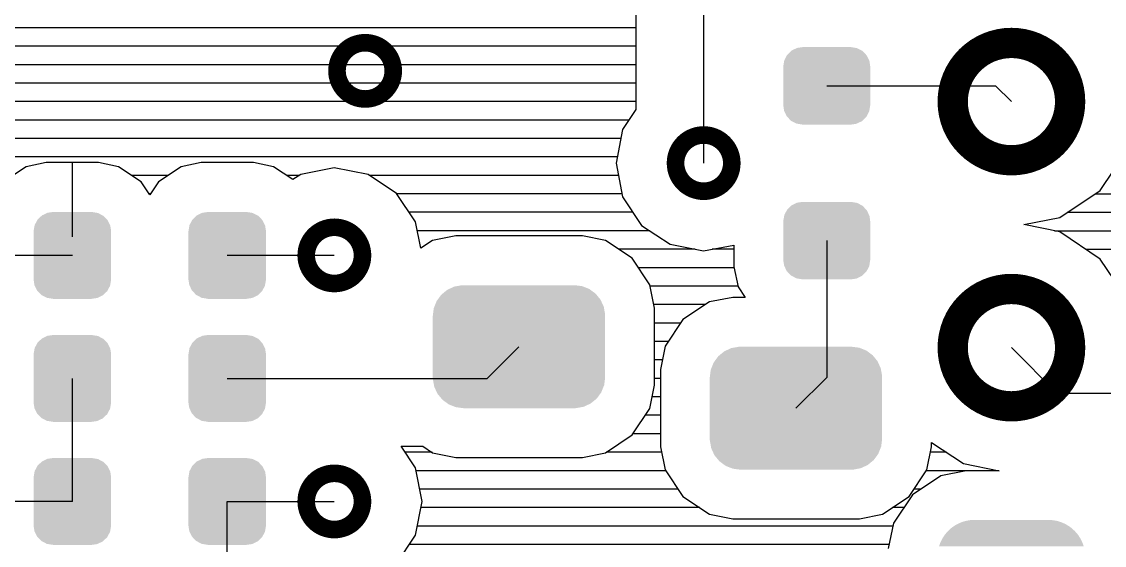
# Model space of a CAD drawing. Extents: x 295 to 953, y 10 to 290.
# Drawn here: x 701.95 to 724.29, y 153.55 to 164.36 of the extents above; entities that cross this region are included whole.
import ezdxf

# ---------------------------------------------------------------- set-up
doc = ezdxf.new("R2010")
doc.units = 0
doc.header["$LTSCALE"] = 5
doc.header["$MEASUREMENT"] = 0
doc.layers.get('0').update_dxf_attribs({"linetype": 'CONTINUOUS', "lineweight": 25})

msp = doc.modelspace()

# ---------------------------------------------------------------- linework, layer by layer
for p, q in [((716.022, 166.19), (716.022, 161.44)), ((714.625, 164.686), (714.625, 162.547)), ((714.625, 164.234), (679.258, 164.234)), ((714.625, 163.853), (679.258, 163.853)), ((714.625, 163.472), (679.258, 163.472)), ((714.625, 163.091), (679.258, 163.091)), ((718.562, 163.035), (722.047, 163.035)), ((722.047, 163.035), (722.372, 162.71)), ((714.625, 162.71), (679.248, 162.71)), ((714.625, 162.547), (714.351, 162.131)), ((714.478, 162.329), (679.172, 162.329)), ((714.351, 162.131), (714.214, 161.44)), ((714.315, 161.948), (686.939, 161.948)), ((714.239, 161.567), (687.508, 161.567)), ((724.206, 160.876), (724.765, 161.714)), ((702.042, 161.364), (701.575, 161.054)), ((702.453, 161.45), (702.042, 161.364)), ((703.535, 161.45), (702.453, 161.45)), ((702.997, 159.916), (702.997, 161.45)), ((703.947, 161.364), (703.535, 161.45)), ((704.414, 161.054), (703.947, 161.364)), ((705.242, 161.364), (704.775, 161.054)), ((705.654, 161.45), (705.242, 161.364)), ((706.736, 161.45), (705.654, 161.45)), ((707.147, 161.364), (706.736, 161.45)), ((707.549, 161.1), (707.147, 161.364)), ((708.402, 161.343), (707.711, 161.206)), ((709.098, 161.206), (708.402, 161.343)), ((714.214, 161.44), (714.351, 160.744)), ((704.968, 161.186), (704.221, 161.186)), ((707.676, 161.186), (707.422, 161.186)), ((707.711, 161.206), (707.549, 161.1)), ((709.687, 160.815), (709.098, 161.206)), ((714.264, 161.186), (709.134, 161.186)), ((704.592, 160.785), (704.414, 161.054)), ((704.775, 161.054), (704.592, 160.785)), ((723.368, 160.317), (724.206, 160.876)), ((704.607, 160.805), (704.582, 160.805)), ((710.079, 160.226), (709.687, 160.815)), ((714.341, 160.805), (709.692, 160.805)), ((714.351, 160.744), (714.742, 160.155)), ((726.406, 160.8), (724.094, 160.8)), ((714.564, 160.424), (709.952, 160.424)), ((726.329, 160.419), (723.525, 160.419)), ((710.185, 159.682), (710.079, 160.226)), ((722.626, 160.17), (723.368, 160.317)), ((714.915, 160.043), (710.114, 160.043)), ((714.742, 160.155), (715.331, 159.764)), ((723.368, 160.018), (722.626, 160.17)), ((726.304, 160.038), (723.261, 160.038)), ((724.206, 159.459), (723.368, 160.018)), ((710.429, 159.845), (710.185, 159.682)), ((710.907, 159.936), (710.429, 159.845)), ((713.523, 159.936), (710.907, 159.936)), ((714, 159.845), (713.523, 159.936)), ((714.549, 159.479), (714, 159.845)), ((715.331, 159.764), (716.022, 159.626)), ((716.022, 159.626), (716.647, 159.748)), ((716.647, 159.748), (716.647, 159.296)), ((718.562, 159.84), (718.562, 157.015)), ((702.997, 159.535), (696.972, 159.535)), ((702.616, 159.535), (701.178, 159.535)), ((708.402, 159.535), (706.192, 159.535)), ((715.849, 159.662), (714.275, 159.662)), ((716.647, 159.662), (716.2, 159.662)), ((726.38, 159.657), (723.906, 159.657)), ((714.915, 158.93), (714.549, 159.479)), ((716.652, 159.281), (714.681, 159.281)), ((716.647, 159.296), (716.733, 158.885)), ((724.765, 158.621), (724.206, 159.459)), ((715.006, 158.448), (714.915, 158.93)), ((716.728, 158.9), (714.92, 158.9)), ((716.733, 158.885), (716.876, 158.666)), ((716.622, 158.666), (716.144, 158.575)), ((716.876, 158.666), (716.622, 158.666)), ((716.058, 158.519), (714.996, 158.519)), ((715.006, 156.853), (715.006, 158.448)), ((716.144, 158.575), (715.595, 158.209)), ((715.595, 158.209), (715.23, 157.66)), ((715.55, 158.138), (715.006, 158.138)), ((715.296, 157.757), (715.006, 157.757)), ((711.557, 156.995), (712.212, 157.65)), ((715.23, 157.66), (715.133, 157.178)), ((723.317, 156.685), (722.372, 157.63)), ((715.174, 157.376), (715.006, 157.376)), ((715.133, 157.178), (715.133, 155.583)), ((702.997, 154.455), (702.997, 156.995)), ((706.192, 156.995), (711.557, 156.995)), ((714.915, 156.375), (715.006, 156.853)), ((715.133, 156.995), (715.006, 156.995)), ((718.562, 157.015), (717.927, 156.38)), ((715.133, 156.614), (714.96, 156.614)), ((725.547, 156.685), (723.317, 156.685)), ((714.549, 155.827), (714.915, 156.375)), ((715.133, 156.233), (714.818, 156.233)), ((714, 155.461), (714.549, 155.827)), ((715.133, 155.852), (714.564, 155.852)), ((710.079, 155.146), (709.779, 155.598)), ((709.779, 155.598), (710.226, 155.598)), ((710.226, 155.598), (710.429, 155.461)), ((715.133, 155.583), (715.23, 155.105)), ((720.63, 155.105), (720.721, 155.583)), ((720.721, 155.583), (720.721, 155.674)), ((720.721, 155.674), (721.382, 155.237)), ((710.419, 155.471), (709.865, 155.471)), ((710.429, 155.461), (710.907, 155.364)), ((710.907, 155.364), (713.523, 155.364)), ((713.523, 155.364), (714, 155.461)), ((715.159, 155.471), (714.01, 155.471)), ((721.036, 155.471), (720.701, 155.471)), ((710.216, 154.455), (710.079, 155.146)), ((715.24, 155.09), (710.089, 155.09)), ((715.23, 155.105), (715.595, 154.557)), ((720.264, 154.557), (720.63, 155.105)), ((722.123, 155.09), (720.62, 155.09)), ((721.437, 155.09), (720.919, 154.983)), ((721.382, 155.237), (722.123, 155.09)), ((722.123, 155.09), (721.437, 155.09)), ((720.919, 154.983), (720.33, 154.592)), ((715.499, 154.709), (710.165, 154.709)), ((720.33, 154.592), (719.939, 154.003)), ((720.503, 154.709), (720.36, 154.709)), ((702.997, 154.455), (701.417, 154.455)), ((706.192, 151.915), (706.192, 154.455)), ((706.192, 154.455), (708.402, 154.455)), ((710.079, 153.759), (710.216, 154.455)), ((715.595, 154.557), (716.144, 154.191)), ((719.715, 154.191), (720.264, 154.557)), ((715.941, 154.328), (710.19, 154.328)), ((716.144, 154.191), (716.622, 154.094)), ((719.238, 154.094), (719.715, 154.191)), ((720.152, 154.328), (719.918, 154.328)), ((719.929, 153.947), (710.114, 153.947)), ((716.622, 154.094), (719.238, 154.094)), ((719.939, 154.003), (719.832, 153.485)), ((709.687, 153.17), (710.079, 153.759)), ((719.852, 153.566), (709.952, 153.566))]:
    msp.add_line(p, q)
for points, const_width in [([(723.584, 162.71, -1), (721.161, 162.71, -1)], 0.625), ([(709.618, 163.345, -1), (708.457, 163.345, -1)], 0.363), ([(716.603, 161.44, -1), (715.442, 161.44, -1)], 0.363), ([(708.983, 159.535, -1), (707.822, 159.535, -1)], 0.363), ([(723.584, 157.63, -1), (721.161, 157.63, -1)], 0.625), ([(708.983, 154.455, -1), (707.822, 154.455, -1)], 0.363)]:
    msp.add_lwpolyline(points, format="xyb", close=True, dxfattribs=dict(const_width=const_width))
for points in [[(719.377, 163.674), (719.3, 163.755), (717.744, 163.674), (717.827, 163.755)], [(719.3, 163.755), (719.285, 163.763), (717.827, 163.755), (717.835, 163.763)], [(719.285, 163.763), (719.188, 163.814), (717.835, 163.763), (717.941, 163.814)], [(719.188, 163.814), (719.163, 163.818), (717.941, 163.814), (717.949, 163.818)], [(719.163, 163.818), (719.062, 163.835), (717.949, 163.818), (718.062, 163.835)], [(719.459, 163.436), (719.443, 163.549), (717.665, 163.436), (717.684, 163.549)], [(719.443, 163.549), (719.436, 163.562), (717.684, 163.549), (717.686, 163.562)], [(719.436, 163.562), (719.388, 163.663), (717.686, 163.562), (717.739, 163.663)], [(719.388, 163.663), (719.377, 163.674), (717.739, 163.663), (717.744, 163.674)], [(719.461, 162.634), (719.461, 163.436), (717.663, 162.634), (717.663, 163.436)], [(719.441, 162.521), (719.459, 162.634), (717.682, 162.521), (717.665, 162.634)], [(719.439, 162.509), (719.441, 162.521), (717.688, 162.509), (717.682, 162.521)], [(719.386, 162.407), (719.439, 162.509), (717.736, 162.407), (717.688, 162.509)], [(719.38, 162.396), (719.386, 162.407), (717.747, 162.396), (717.736, 162.407)], [(719.297, 162.315), (719.38, 162.396), (717.824, 162.315), (717.747, 162.396)], [(719.289, 162.307), (719.297, 162.315), (717.839, 162.307), (717.824, 162.315)], [(719.183, 162.256), (719.289, 162.307), (717.937, 162.256), (717.839, 162.307)], [(719.175, 162.252), (719.183, 162.256), (717.961, 162.252), (717.937, 162.256)], [(719.062, 162.235), (719.175, 162.252), (718.062, 162.235), (717.961, 162.252)], [(719.188, 160.619), (719.163, 160.623), (717.941, 160.619), (717.949, 160.623)], [(719.163, 160.623), (719.062, 160.64), (717.949, 160.623), (718.062, 160.64)], [(703.62, 160.36), (703.524, 160.411), (702.369, 160.36), (702.475, 160.411)], [(703.524, 160.411), (703.498, 160.415), (702.475, 160.411), (702.484, 160.415)], [(703.498, 160.415), (703.398, 160.431), (702.484, 160.415), (702.596, 160.431)], [(703.398, 160.431), (703.398, 160.434), (702.596, 160.431), (702.596, 160.434)], [(706.816, 160.36), (706.719, 160.411), (705.565, 160.36), (705.67, 160.411)], [(706.719, 160.411), (706.693, 160.415), (705.67, 160.411), (705.679, 160.415)], [(706.693, 160.415), (706.594, 160.431), (705.679, 160.415), (705.791, 160.431)], [(706.594, 160.431), (706.594, 160.434), (705.791, 160.431), (705.791, 160.434)], [(719.436, 160.366), (719.388, 160.468), (717.686, 160.366), (717.739, 160.468)], [(719.388, 160.468), (719.377, 160.479), (717.739, 160.468), (717.744, 160.479)], [(719.377, 160.479), (719.3, 160.56), (717.744, 160.479), (717.827, 160.56)], [(719.3, 160.56), (719.285, 160.568), (717.827, 160.56), (717.835, 160.568)], [(719.285, 160.568), (719.188, 160.619), (717.835, 160.568), (717.941, 160.619)], [(703.774, 160.16), (703.725, 160.261), (702.218, 160.16), (702.272, 160.261)], [(703.725, 160.261), (703.714, 160.273), (702.272, 160.261), (702.278, 160.273)], [(703.714, 160.273), (703.636, 160.352), (702.278, 160.273), (702.361, 160.352)], [(703.636, 160.352), (703.62, 160.36), (702.361, 160.352), (702.369, 160.36)], [(706.969, 160.16), (706.92, 160.261), (705.413, 160.16), (705.467, 160.261)], [(706.92, 160.261), (706.909, 160.273), (705.467, 160.261), (705.473, 160.273)], [(706.909, 160.273), (706.832, 160.352), (705.473, 160.273), (705.556, 160.352)], [(706.832, 160.352), (706.816, 160.36), (705.556, 160.352), (705.565, 160.36)], [(719.461, 159.438), (719.461, 160.241), (717.663, 159.438), (717.663, 160.241)], [(719.459, 160.241), (719.443, 160.354), (717.665, 160.241), (717.684, 160.354)], [(719.443, 160.354), (719.436, 160.366), (717.684, 160.354), (717.686, 160.366)], [(703.797, 160.035), (703.78, 160.147), (702.197, 160.035), (702.216, 160.147)], [(703.797, 160.033), (703.797, 160.035), (702.197, 160.033), (702.197, 160.035)], [(703.797, 159.037), (703.797, 160.033), (702.197, 159.037), (702.197, 160.033)], [(703.78, 160.147), (703.774, 160.16), (702.216, 160.147), (702.218, 160.16)], [(706.992, 160.035), (706.975, 160.147), (705.392, 160.035), (705.411, 160.147)], [(706.992, 160.033), (706.992, 160.035), (705.392, 160.033), (705.392, 160.035)], [(706.992, 159.037), (706.992, 160.033), (705.392, 159.037), (705.392, 160.033)], [(706.975, 160.147), (706.969, 160.16), (705.411, 160.147), (705.413, 160.16)], [(719.441, 159.326), (719.459, 159.438), (717.682, 159.326), (717.665, 159.438)], [(719.439, 159.313), (719.441, 159.326), (717.688, 159.313), (717.682, 159.326)], [(719.386, 159.211), (719.439, 159.313), (717.736, 159.211), (717.688, 159.313)], [(719.38, 159.201), (719.386, 159.211), (717.747, 159.201), (717.736, 159.211)], [(719.297, 159.12), (719.38, 159.201), (717.824, 159.12), (717.747, 159.201)], [(719.289, 159.112), (719.297, 159.12), (717.839, 159.112), (717.824, 159.12)], [(719.183, 159.061), (719.289, 159.112), (717.937, 159.061), (717.839, 159.112)], [(719.175, 159.057), (719.183, 159.061), (717.961, 159.057), (717.937, 159.061)], [(719.062, 159.04), (719.175, 159.057), (718.062, 159.04), (717.961, 159.057)], [(703.797, 159.035), (703.797, 159.037), (702.197, 159.035), (702.197, 159.037)], [(703.778, 158.923), (703.797, 159.035), (702.214, 158.923), (702.197, 159.035)], [(703.776, 158.91), (703.778, 158.923), (702.22, 158.91), (702.214, 158.923)], [(703.722, 158.809), (703.776, 158.91), (702.269, 158.809), (702.22, 158.91)], [(706.992, 159.035), (706.992, 159.037), (705.392, 159.035), (705.392, 159.037)], [(706.973, 158.923), (706.992, 159.035), (705.409, 158.923), (705.392, 159.035)], [(706.971, 158.91), (706.973, 158.923), (705.416, 158.91), (705.409, 158.923)], [(706.918, 158.809), (706.971, 158.91), (705.465, 158.809), (705.416, 158.91)], [(713.686, 158.824), (713.663, 158.841), (710.733, 158.824), (710.769, 158.841)], [(713.663, 158.841), (713.537, 158.891), (710.769, 158.841), (710.878, 158.891)], [(713.537, 158.891), (713.514, 158.9), (710.878, 158.891), (710.929, 158.9)], [(713.514, 158.9), (713.362, 158.919), (710.929, 158.9), (711.036, 158.919)], [(713.362, 158.919), (713.355, 158.92), (711.036, 158.919), (711.069, 158.92)], [(703.716, 158.797), (703.722, 158.809), (702.28, 158.797), (702.269, 158.809)], [(703.633, 158.718), (703.716, 158.797), (702.358, 158.718), (702.28, 158.797)], [(703.625, 158.71), (703.633, 158.718), (702.374, 158.71), (702.358, 158.718)], [(703.519, 158.659), (703.625, 158.71), (702.47, 158.659), (702.374, 158.71)], [(703.51, 158.655), (703.519, 158.659), (702.496, 158.655), (702.47, 158.659)], [(703.398, 158.639), (703.51, 158.655), (702.596, 158.639), (702.496, 158.655)], [(703.398, 158.636), (703.398, 158.639), (702.596, 158.636), (702.596, 158.639)], [(706.912, 158.797), (706.918, 158.809), (705.476, 158.797), (705.465, 158.809)], [(706.829, 158.718), (706.912, 158.797), (705.553, 158.718), (705.476, 158.797)], [(706.82, 158.71), (706.829, 158.718), (705.569, 158.71), (705.553, 158.718)], [(706.714, 158.659), (706.82, 158.71), (705.666, 158.659), (705.569, 158.71)], [(706.705, 158.655), (706.714, 158.659), (705.692, 158.655), (705.666, 158.659)], [(706.594, 158.639), (706.705, 158.655), (705.791, 158.639), (705.692, 158.655)], [(706.594, 158.636), (706.594, 158.639), (705.791, 158.636), (705.791, 158.639)], [(713.907, 158.593), (713.894, 158.622), (710.514, 158.593), (710.535, 158.622)], [(713.894, 158.622), (713.811, 158.723), (710.535, 158.622), (710.609, 158.723)], [(713.811, 158.723), (713.792, 158.746), (710.609, 158.723), (710.637, 158.746)], [(713.792, 158.746), (713.686, 158.824), (710.637, 158.746), (710.733, 158.824)], [(713.989, 158.318), (713.967, 158.444), (710.438, 158.318), (710.454, 158.444)], [(713.967, 158.444), (713.961, 158.476), (710.454, 158.444), (710.467, 158.476)], [(713.961, 158.476), (713.907, 158.593), (710.467, 158.476), (710.514, 158.593)], [(713.99, 158.285), (713.989, 158.318), (710.434, 158.285), (710.438, 158.318)], [(713.99, 157.015), (713.99, 158.285), (710.434, 157.015), (710.434, 158.285)], [(703.774, 157.62), (703.725, 157.721), (702.218, 157.62), (702.272, 157.721)], [(703.725, 157.721), (703.714, 157.733), (702.272, 157.721), (702.278, 157.733)], [(703.714, 157.733), (703.636, 157.812), (702.278, 157.733), (702.361, 157.812)], [(703.636, 157.812), (703.62, 157.82), (702.361, 157.812), (702.369, 157.82)], [(703.62, 157.82), (703.524, 157.871), (702.369, 157.82), (702.475, 157.871)], [(703.524, 157.871), (703.498, 157.875), (702.475, 157.871), (702.484, 157.875)], [(703.498, 157.875), (703.398, 157.891), (702.484, 157.875), (702.596, 157.891)], [(703.398, 157.891), (703.398, 157.894), (702.596, 157.891), (702.596, 157.894)], [(706.969, 157.62), (706.92, 157.721), (705.413, 157.62), (705.467, 157.721)], [(706.92, 157.721), (706.909, 157.733), (705.467, 157.721), (705.473, 157.733)], [(706.909, 157.733), (706.832, 157.812), (705.473, 157.733), (705.556, 157.812)], [(706.832, 157.812), (706.816, 157.82), (705.556, 157.812), (705.565, 157.82)], [(706.816, 157.82), (706.719, 157.871), (705.565, 157.82), (705.67, 157.871)], [(706.719, 157.871), (706.693, 157.875), (705.67, 157.871), (705.679, 157.875)], [(706.693, 157.875), (706.594, 157.891), (705.679, 157.875), (705.791, 157.891)], [(706.594, 157.891), (706.594, 157.894), (705.791, 157.891), (705.791, 157.894)], [(703.797, 157.495), (703.78, 157.607), (702.197, 157.495), (702.216, 157.607)], [(703.797, 157.493), (703.797, 157.495), (702.197, 157.493), (702.197, 157.495)], [(703.797, 156.497), (703.797, 157.493), (702.197, 156.497), (702.197, 157.493)], [(703.78, 157.607), (703.774, 157.62), (702.216, 157.607), (702.218, 157.62)], [(706.992, 157.495), (706.975, 157.607), (705.392, 157.495), (705.411, 157.607)], [(706.992, 157.493), (706.992, 157.495), (705.392, 157.493), (705.392, 157.495)], [(706.992, 156.497), (706.992, 157.493), (705.392, 156.497), (705.392, 157.493)], [(706.975, 157.607), (706.969, 157.62), (705.411, 157.607), (705.413, 157.62)], [(719.507, 157.476), (719.401, 157.554), (716.352, 157.476), (716.448, 157.554)], [(719.401, 157.554), (719.378, 157.571), (716.448, 157.554), (716.484, 157.571)], [(719.378, 157.571), (719.252, 157.621), (716.484, 157.571), (716.593, 157.621)], [(719.252, 157.621), (719.229, 157.63), (716.593, 157.621), (716.644, 157.63)], [(719.229, 157.63), (719.077, 157.649), (716.644, 157.63), (716.751, 157.649)], [(719.077, 157.649), (719.07, 157.65), (716.751, 157.649), (716.784, 157.65)], [(719.676, 157.206), (719.622, 157.323), (716.182, 157.206), (716.229, 157.323)], [(719.622, 157.323), (719.609, 157.352), (716.229, 157.323), (716.25, 157.352)], [(719.609, 157.352), (719.526, 157.453), (716.25, 157.352), (716.324, 157.453)], [(719.526, 157.453), (719.507, 157.476), (716.324, 157.453), (716.352, 157.476)], [(719.705, 157.015), (719.704, 157.048), (716.149, 157.015), (716.153, 157.048)], [(719.704, 157.048), (719.682, 157.174), (716.153, 157.048), (716.169, 157.174)], [(719.682, 157.174), (719.676, 157.206), (716.169, 157.174), (716.182, 157.206)], [(713.986, 156.982), (713.99, 157.015), (710.435, 156.982), (710.434, 157.015)], [(713.97, 156.856), (713.986, 156.982), (710.458, 156.856), (710.435, 156.982)], [(713.957, 156.825), (713.97, 156.856), (710.463, 156.825), (710.458, 156.856)], [(713.91, 156.707), (713.957, 156.825), (710.517, 156.707), (710.463, 156.825)], [(719.705, 155.745), (719.705, 157.015), (716.149, 155.745), (716.149, 157.015)], [(713.89, 156.679), (713.91, 156.707), (710.53, 156.679), (710.517, 156.707)], [(713.816, 156.578), (713.89, 156.679), (710.613, 156.578), (710.53, 156.679)], [(703.797, 156.495), (703.797, 156.497), (702.197, 156.495), (702.197, 156.497)], [(703.778, 156.383), (703.797, 156.495), (702.214, 156.383), (702.197, 156.495)], [(703.776, 156.37), (703.778, 156.383), (702.22, 156.37), (702.214, 156.383)], [(706.992, 156.495), (706.992, 156.497), (705.392, 156.495), (705.392, 156.497)], [(706.973, 156.383), (706.992, 156.495), (705.409, 156.383), (705.392, 156.495)], [(706.971, 156.37), (706.973, 156.383), (705.416, 156.37), (705.409, 156.383)], [(713.787, 156.555), (713.816, 156.578), (710.632, 156.555), (710.613, 156.578)], [(713.691, 156.477), (713.787, 156.555), (710.738, 156.477), (710.632, 156.555)], [(713.655, 156.46), (713.691, 156.477), (710.761, 156.46), (710.738, 156.477)], [(713.546, 156.41), (713.655, 156.46), (710.887, 156.41), (710.761, 156.46)], [(713.496, 156.401), (713.546, 156.41), (710.91, 156.401), (710.887, 156.41)], [(713.388, 156.381), (713.496, 156.401), (711.062, 156.381), (710.91, 156.401)], [(713.355, 156.38), (713.388, 156.381), (711.069, 156.38), (711.062, 156.381)], [(703.722, 156.269), (703.776, 156.37), (702.269, 156.269), (702.22, 156.37)], [(703.716, 156.257), (703.722, 156.269), (702.28, 156.257), (702.269, 156.269)], [(703.633, 156.178), (703.716, 156.257), (702.358, 156.178), (702.28, 156.257)], [(703.625, 156.17), (703.633, 156.178), (702.374, 156.17), (702.358, 156.178)], [(703.519, 156.119), (703.625, 156.17), (702.47, 156.119), (702.374, 156.17)], [(706.918, 156.269), (706.971, 156.37), (705.465, 156.269), (705.416, 156.37)], [(706.912, 156.257), (706.918, 156.269), (705.476, 156.257), (705.465, 156.269)], [(706.829, 156.178), (706.912, 156.257), (705.553, 156.178), (705.476, 156.257)], [(706.82, 156.17), (706.829, 156.178), (705.569, 156.17), (705.553, 156.178)], [(706.714, 156.119), (706.82, 156.17), (705.666, 156.119), (705.569, 156.17)], [(703.51, 156.115), (703.519, 156.119), (702.496, 156.115), (702.47, 156.119)], [(703.398, 156.099), (703.51, 156.115), (702.596, 156.099), (702.496, 156.115)], [(703.398, 156.096), (703.398, 156.099), (702.596, 156.096), (702.596, 156.099)], [(706.705, 156.115), (706.714, 156.119), (705.692, 156.115), (705.666, 156.119)], [(706.594, 156.099), (706.705, 156.115), (705.791, 156.099), (705.692, 156.115)], [(706.594, 156.096), (706.594, 156.099), (705.791, 156.096), (705.791, 156.099)], [(719.701, 155.712), (719.705, 155.745), (716.15, 155.712), (716.149, 155.745)], [(719.685, 155.586), (719.701, 155.712), (716.173, 155.586), (716.15, 155.712)], [(719.672, 155.555), (719.685, 155.586), (716.178, 155.555), (716.173, 155.586)], [(719.625, 155.437), (719.672, 155.555), (716.232, 155.437), (716.178, 155.555)], [(703.714, 155.193), (703.636, 155.272), (702.278, 155.193), (702.361, 155.272)], [(703.636, 155.272), (703.62, 155.28), (702.361, 155.272), (702.369, 155.28)], [(703.62, 155.28), (703.524, 155.331), (702.369, 155.28), (702.475, 155.331)], [(703.524, 155.331), (703.498, 155.335), (702.475, 155.331), (702.484, 155.335)], [(703.498, 155.335), (703.398, 155.351), (702.484, 155.335), (702.596, 155.351)], [(703.398, 155.351), (703.398, 155.354), (702.596, 155.351), (702.596, 155.354)], [(706.909, 155.193), (706.832, 155.272), (705.473, 155.193), (705.556, 155.272)], [(706.832, 155.272), (706.816, 155.28), (705.556, 155.272), (705.565, 155.28)], [(706.816, 155.28), (706.719, 155.331), (705.565, 155.28), (705.67, 155.331)], [(706.719, 155.331), (706.693, 155.335), (705.67, 155.331), (705.679, 155.335)], [(706.693, 155.335), (706.594, 155.351), (705.679, 155.335), (705.791, 155.351)], [(706.594, 155.351), (706.594, 155.354), (705.791, 155.351), (705.791, 155.354)], [(719.605, 155.409), (719.625, 155.437), (716.245, 155.409), (716.232, 155.437)], [(719.531, 155.308), (719.605, 155.409), (716.328, 155.308), (716.245, 155.409)], [(719.502, 155.285), (719.531, 155.308), (716.347, 155.285), (716.328, 155.308)], [(719.406, 155.207), (719.502, 155.285), (716.453, 155.207), (716.347, 155.285)], [(703.797, 154.955), (703.78, 155.067), (702.197, 154.955), (702.216, 155.067)], [(703.78, 155.067), (703.774, 155.08), (702.216, 155.067), (702.218, 155.08)], [(703.774, 155.08), (703.725, 155.181), (702.218, 155.08), (702.272, 155.181)], [(703.725, 155.181), (703.714, 155.193), (702.272, 155.181), (702.278, 155.193)], [(706.992, 154.955), (706.975, 155.067), (705.392, 154.955), (705.411, 155.067)], [(706.975, 155.067), (706.969, 155.08), (705.411, 155.067), (705.413, 155.08)], [(706.969, 155.08), (706.92, 155.181), (705.413, 155.08), (705.467, 155.181)], [(706.92, 155.181), (706.909, 155.193), (705.467, 155.181), (705.473, 155.193)], [(719.37, 155.19), (719.406, 155.207), (716.476, 155.19), (716.453, 155.207)], [(719.261, 155.14), (719.37, 155.19), (716.602, 155.14), (716.476, 155.19)], [(719.211, 155.131), (719.261, 155.14), (716.625, 155.131), (716.602, 155.14)], [(719.103, 155.111), (719.211, 155.131), (716.777, 155.111), (716.625, 155.131)], [(719.07, 155.11), (719.103, 155.111), (716.784, 155.11), (716.777, 155.111)], [(703.797, 154.953), (703.797, 154.955), (702.197, 154.953), (702.197, 154.955)], [(703.797, 153.957), (703.797, 154.953), (702.197, 153.957), (702.197, 154.953)], [(706.992, 154.953), (706.992, 154.955), (705.392, 154.953), (705.392, 154.955)], [(706.992, 153.957), (706.992, 154.953), (705.392, 153.957), (705.392, 154.953)], [(703.797, 153.955), (703.797, 153.957), (702.197, 153.955), (702.197, 153.957)], [(703.778, 153.843), (703.797, 153.955), (702.214, 153.843), (702.197, 153.955)], [(706.992, 153.955), (706.992, 153.957), (705.392, 153.955), (705.392, 153.957)], [(706.973, 153.843), (706.992, 153.955), (705.409, 153.843), (705.392, 153.955)], [(723.6, 153.915), (723.577, 153.932), (721.145, 153.915), (721.167, 153.932)], [(723.577, 153.932), (723.554, 153.948), (721.167, 153.932), (721.191, 153.948)], [(723.554, 153.948), (723.53, 153.962), (721.191, 153.948), (721.213, 153.962)], [(723.53, 153.962), (723.507, 153.977), (721.213, 153.962), (721.238, 153.977)], [(723.507, 153.977), (723.482, 153.99), (721.238, 153.977), (721.261, 153.99)], [(723.482, 153.99), (723.457, 154.002), (721.261, 153.99), (721.288, 154.002)], [(723.457, 154.002), (723.431, 154.013), (721.288, 154.002), (721.312, 154.013)], [(723.431, 154.013), (723.406, 154.024), (721.312, 154.013), (721.339, 154.024)], [(723.406, 154.024), (723.379, 154.033), (721.339, 154.024), (721.364, 154.033)], [(723.379, 154.033), (723.354, 154.042), (721.364, 154.033), (721.392, 154.042)], [(723.354, 154.042), (723.325, 154.049), (721.392, 154.042), (721.417, 154.049)], [(723.325, 154.049), (723.3, 154.056), (721.417, 154.049), (721.447, 154.056)], [(723.3, 154.056), (723.27, 154.061), (721.447, 154.056), (721.471, 154.061)], [(723.27, 154.061), (723.245, 154.066), (721.471, 154.061), (721.503, 154.066)], [(723.245, 154.066), (723.213, 154.069), (721.503, 154.066), (721.526, 154.069)], [(723.213, 154.069), (723.19, 154.072), (721.526, 154.069), (721.561, 154.072)], [(723.19, 154.072), (723.149, 154.073), (721.561, 154.072), (721.582, 154.073)], [(723.149, 154.073), (723.134, 154.074), (721.582, 154.073), (721.61, 154.074)], [(703.776, 153.83), (703.778, 153.843), (702.22, 153.83), (702.214, 153.843)], [(703.722, 153.729), (703.776, 153.83), (702.269, 153.729), (702.22, 153.83)], [(703.716, 153.717), (703.722, 153.729), (702.28, 153.717), (702.269, 153.729)], [(703.633, 153.638), (703.716, 153.717), (702.358, 153.638), (702.28, 153.717)], [(706.971, 153.83), (706.973, 153.843), (705.416, 153.83), (705.409, 153.843)], [(706.918, 153.729), (706.971, 153.83), (705.465, 153.729), (705.416, 153.83)], [(706.912, 153.717), (706.918, 153.729), (705.476, 153.717), (705.465, 153.729)], [(706.829, 153.638), (706.912, 153.717), (705.553, 153.638), (705.476, 153.717)], [(723.798, 153.685), (723.784, 153.709), (720.946, 153.685), (720.96, 153.709)], [(723.784, 153.709), (723.769, 153.732), (720.96, 153.709), (720.975, 153.732)], [(723.769, 153.732), (723.754, 153.756), (720.975, 153.732), (720.991, 153.756)], [(723.754, 153.756), (723.737, 153.778), (720.991, 153.756), (721.007, 153.778)], [(723.737, 153.778), (723.72, 153.8), (721.007, 153.778), (721.025, 153.8)], [(723.72, 153.8), (723.701, 153.82), (721.025, 153.8), (721.042, 153.82)], [(723.701, 153.82), (723.683, 153.841), (721.042, 153.82), (721.062, 153.841)], [(723.683, 153.841), (723.662, 153.86), (721.062, 153.841), (721.081, 153.86)], [(723.662, 153.86), (723.642, 153.88), (721.081, 153.86), (721.103, 153.88)], [(723.642, 153.88), (723.621, 153.898), (721.103, 153.88), (721.122, 153.898)], [(723.621, 153.898), (723.6, 153.915), (721.122, 153.898), (721.145, 153.915)], [(703.625, 153.63), (703.633, 153.638), (702.374, 153.63), (702.358, 153.638)], [(703.519, 153.579), (703.625, 153.63), (702.47, 153.579), (702.374, 153.63)], [(703.51, 153.575), (703.519, 153.579), (702.496, 153.575), (702.47, 153.579)], [(703.398, 153.559), (703.51, 153.575), (702.596, 153.559), (702.496, 153.575)], [(703.398, 153.556), (703.398, 153.559), (702.596, 153.556), (702.596, 153.559)], [(706.82, 153.63), (706.829, 153.638), (705.569, 153.63), (705.553, 153.638)], [(706.714, 153.579), (706.82, 153.63), (705.666, 153.579), (705.569, 153.63)], [(706.705, 153.575), (706.714, 153.579), (705.692, 153.575), (705.666, 153.579)], [(706.594, 153.559), (706.705, 153.575), (705.791, 153.559), (705.692, 153.575)], [(706.594, 153.556), (706.594, 153.559), (705.791, 153.556), (705.791, 153.559)], [(723.863, 153.531), (723.855, 153.558), (720.88, 153.531), (720.89, 153.558)], [(723.855, 153.558), (723.845, 153.584), (720.89, 153.558), (720.898, 153.584)], [(723.845, 153.584), (723.835, 153.61), (720.898, 153.584), (720.909, 153.61)], [(723.835, 153.61), (723.824, 153.635), (720.909, 153.61), (720.92, 153.635)], [(723.824, 153.635), (723.812, 153.661), (720.92, 153.635), (720.933, 153.661)], [(723.812, 153.661), (723.798, 153.685), (720.933, 153.661), (720.946, 153.685)]]:
    msp.add_solid(points)

doc.saveas('drawing.dxf')
